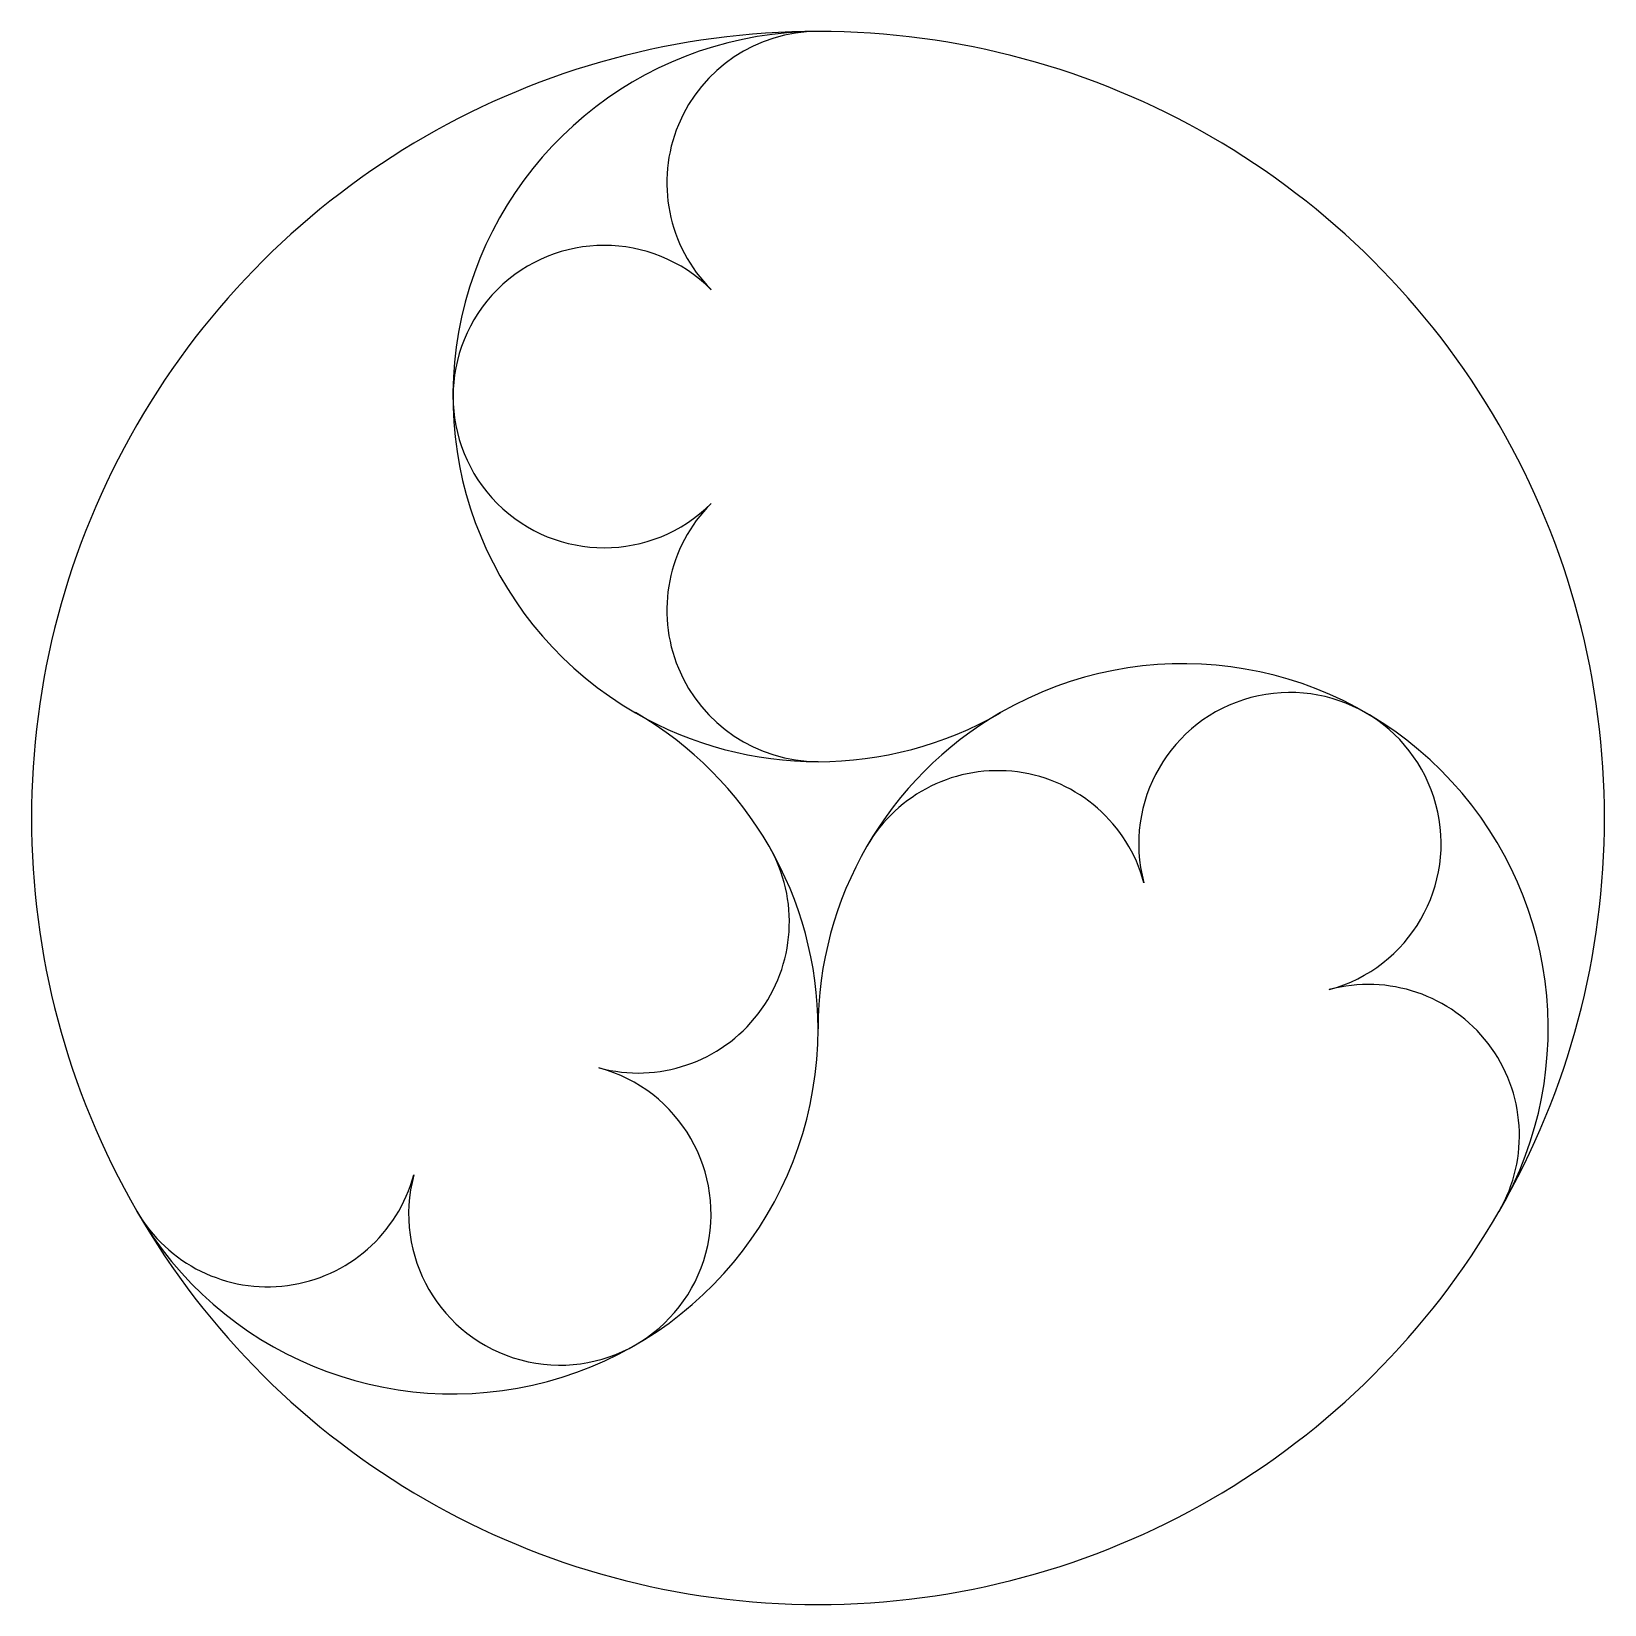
# Model space of a CAD drawing. Extents: x -50 to 50, y -50 to 50.
import ezdxf

# ---------------------------------------------------------------- set-up
doc = ezdxf.new("R2010")
doc.units = 0
doc.layers.add('MODELSKETCH_VISIBLE', color=7, linetype='CONTINUOUS')

msp = doc.modelspace()

# ---------------------------------------------------------------- linework, layer by layer
at = {"layer": 'MODELSKETCH_VISIBLE'}
for centre, radius, start, end in [((0, 26.79), 23.21, 90, 240), ((0, 0), 50, 90, 210), ((0, 26.79), 23.21, 90, 240), ((0, 40.39), 9.61, 90, 225), ((0, 0), 50, 330, 90), ((-13.59, 26.79), 9.61, 45, 315), ((0, 13.2), 9.61, 135, 270), ((23.21, -13.4), 23.21, 330, 120), ((23.21, -13.4), 23.21, 330, 120), ((30, -1.63), 9.61, 285, 195), ((-23.21, -13.4), 23.21, 0, 60), ((0, 26.79), 23.21, 240, 300), ((23.21, -13.4), 23.21, 120, 180), ((11.43, -6.6), 9.61, 15, 150), ((-11.43, -6.6), 9.61, 255, 30), ((34.98, -20.19), 9.61, 330, 105), ((-23.21, -13.4), 23.21, 210, 0), ((-23.21, -13.4), 23.21, 210, 0), ((-16.41, -25.17), 9.61, 165, 75), ((-34.98, -20.19), 9.61, 210, 345), ((0, 0), 50, 210, 330)]:
    msp.add_arc(centre, radius, start, end, dxfattribs=at)

doc.saveas('drawing.dxf')
